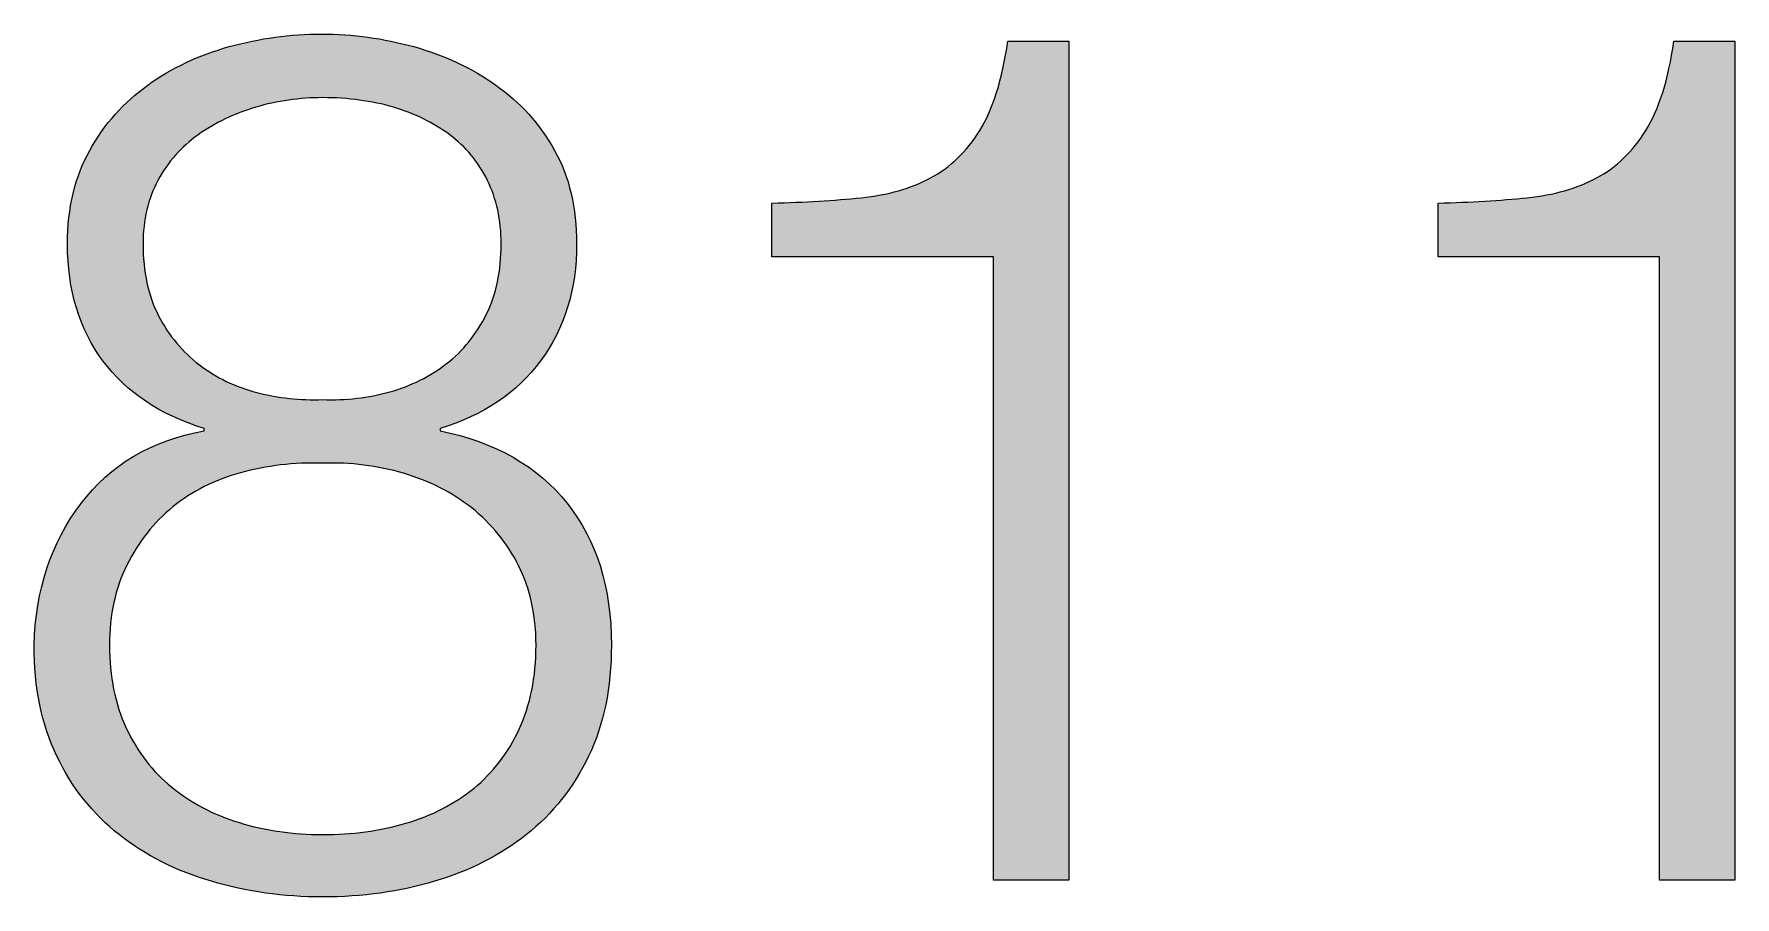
# Paper-space layout 'A4mask' of a CAD drawing. Extents: x 62 to 256, y -11 to 268.
# Drawn here: x 204.051 to 208.03, y 235.407 to 237.424 of the extents above; entities that cross this region are included whole.
import ezdxf
from ezdxf.enums import TextEntityAlignment as Align

# ---------------------------------------------------------------- set-up
doc = ezdxf.new("R2010")
doc.units = 0
doc.layers.get('0').update_dxf_attribs({"linetype": 'CONTINUOUS'})
doc.layers.get('Defpoints').update_dxf_attribs({"linetype": 'CONTINUOUS'})
doc.layers.add('JPP_Mask', color=7, linetype='CONTINUOUS')
doc.styles.add('JPP', font='arial.ttf')

# ---------------------------------------------------------------- blocks, each defined once
blk = doc.blocks.new('A4mask')
at = {"true_color": 0x004a91}
h = blk.add_hatch(color=154, dxfattribs=at)
edge = h.paths.add_edge_path(flags=16)
edge.add_spline(control_points=[(136.7254, 242.3366), (136.776, 242.3506), (136.8202, 242.3725), (136.8585, 242.4026), (136.8968, 242.4323), (136.9276, 242.4706), (136.9512, 242.5175), (136.9744, 242.564), (136.986, 242.6191), (136.986, 242.6827), (136.986, 242.7388), (136.9751, 242.788), (136.9539, 242.8311), (136.9324, 242.8742), (136.9029, 242.9098), (136.8657, 242.9375), (136.828, 242.9655), (136.7843, 242.9871), (136.734, 243.0021), (136.6834, 243.0169), (136.6283, 243.0244), (136.5684, 243.0244), (136.5144, 243.0244), (136.4621, 243.0169), (136.4118, 243.0021), (136.3612, 242.9871), (136.3164, 242.9655), (136.277, 242.9375), (136.238, 242.9098), (136.2066, 242.8742), (136.1833, 242.8311), (136.1601, 242.788), (136.1484, 242.7388), (136.1484, 242.6827), (136.1484, 242.6174), (136.1604, 242.5613), (136.1847, 242.5144), (136.209, 242.4679), (136.2408, 242.4296), (136.2801, 242.3998), (136.3191, 242.3697), (136.3639, 242.3482), (136.4145, 242.3352), (136.4648, 242.3222), (136.5161, 242.3164), (136.5684, 242.3184), (136.6228, 242.3164), (136.6752, 242.3225), (136.7254, 242.3366)], knot_values=[0, 0, 0, 0, 1, 1, 1, 2, 2, 2, 3, 3, 3, 4, 4, 4, 5, 5, 5, 6, 6, 6, 7, 7, 7, 8, 8, 8, 9, 9, 9, 10, 10, 10, 11, 11, 11, 12, 12, 12, 13, 13, 13, 14, 14, 14, 15, 15, 15, 16, 16, 16, 16], degree=3, periodic=0)
edge = h.paths.add_edge_path(flags=16)
edge.add_spline(control_points=[(136.7634, 241.328), (136.8239, 241.3457), (136.8766, 241.3728), (136.9217, 241.4094), (136.9666, 241.4456), (137.0018, 241.4918), (137.0281, 241.5479), (137.0541, 241.604), (137.0675, 241.6693), (137.0675, 241.7442), (137.0675, 241.815), (137.0538, 241.8772), (137.0267, 241.9303), (136.9997, 241.9836), (136.9631, 242.0284), (136.9173, 242.065), (136.8715, 242.1013), (136.8185, 242.1283), (136.7576, 242.1461), (136.697, 242.1639), (136.6338, 242.1717), (136.5684, 242.17), (136.5014, 242.1717), (136.4374, 242.1642), (136.3766, 242.1474), (136.316, 242.1307), (136.263, 242.104), (136.2182, 242.0677), (136.1734, 242.0311), (136.1375, 241.986), (136.1105, 241.9316), (136.0835, 241.8776), (136.0698, 241.815), (136.0698, 241.7442), (136.0698, 241.6713), (136.0828, 241.6067), (136.1091, 241.5506), (136.1351, 241.4949), (136.1707, 241.4483), (136.2155, 241.4121), (136.2603, 241.3755), (136.313, 241.3481), (136.3738, 241.3293), (136.4344, 241.3108), (136.4994, 241.3013), (136.5684, 241.3013), (136.6375, 241.3013), (136.7025, 241.3102), (136.7634, 241.328)], knot_values=[0, 0, 0, 0, 1, 1, 1, 2, 2, 2, 3, 3, 3, 4, 4, 4, 5, 5, 5, 6, 6, 6, 7, 7, 7, 8, 8, 8, 9, 9, 9, 10, 10, 10, 11, 11, 11, 12, 12, 12, 13, 13, 13, 14, 14, 14, 15, 15, 15, 16, 16, 16, 16], degree=3, periodic=0)
edge = h.paths.add_edge_path()
edge.add_spline(control_points=[(137.0784, 242.4094), (137.0223, 242.3338), (136.944, 242.2812), (136.8431, 242.2511), (136.8431, 242.2511), (136.8431, 242.2456), (136.8431, 242.2456), (136.972, 242.2193), (137.0709, 242.1628), (137.1403, 242.076), (137.2094, 241.9891), (137.2439, 241.8786), (137.2439, 241.7442), (137.2439, 241.645), (137.2261, 241.5588), (137.1906, 241.4849), (137.155, 241.4111), (137.1064, 241.3498), (137.0449, 241.3013), (136.9833, 241.2527), (136.9118, 241.2165), (136.8304, 241.1922), (136.7494, 241.1679), (136.6618, 241.1556), (136.5684, 241.1556), (136.4771, 241.1556), (136.3902, 241.1679), (136.3082, 241.1922), (136.2257, 241.2165), (136.1539, 241.2527), (136.0923, 241.3013), (136.0308, 241.3498), (135.9819, 241.4111), (135.9466, 241.4849), (135.9111, 241.5588), (135.8933, 241.645), (135.8933, 241.7442), (135.8971, 241.8728), (135.9333, 241.9833), (136.0027, 242.0746), (136.0718, 242.1662), (136.1679, 242.223), (136.2911, 242.2456), (136.2911, 242.2456), (136.2911, 242.2511), (136.2911, 242.2511), (136.1885, 242.2829), (136.1094, 242.3355), (136.0544, 242.4094), (135.9993, 242.4833), (135.9716, 242.5743), (135.9716, 242.6827), (135.9716, 242.7668), (135.9891, 242.8397), (136.0236, 242.9012), (136.0581, 242.9628), (136.1036, 243.0138), (136.1594, 243.0538), (136.2155, 243.0941), (136.2791, 243.1239), (136.3499, 243.1437), (136.421, 243.1632), (136.4929, 243.1732), (136.5657, 243.1732), (136.6386, 243.1732), (136.7104, 243.1632), (136.7815, 243.1437), (136.8523, 243.1239), (136.9163, 243.0941), (136.9734, 243.0538), (137.0305, 243.0138), (137.076, 242.9628), (137.1109, 242.9012), (137.1454, 242.8397), (137.1625, 242.7668), (137.1625, 242.6827), (137.1625, 242.5763), (137.1345, 242.485), (137.0784, 242.4094)], knot_values=[0, 0, 0, 0, 1, 1, 1, 2, 2, 2, 3, 3, 3, 4, 4, 4, 5, 5, 5, 6, 6, 6, 7, 7, 7, 8, 8, 8, 9, 9, 9, 10, 10, 10, 11, 11, 11, 12, 12, 12, 13, 13, 13, 14, 14, 14, 15, 15, 15, 16, 16, 16, 17, 17, 17, 18, 18, 18, 19, 19, 19, 20, 20, 20, 21, 21, 21, 22, 22, 22, 23, 23, 23, 24, 24, 24, 25, 25, 25, 26, 26, 26, 26], degree=3, periodic=0)
h = blk.add_hatch(color=154, dxfattribs=at)
edge = h.paths.add_edge_path()
edge.add_spline(control_points=[(138.3141, 242.1755), (138.3141, 242.6658), (138.3141, 243.1561), (138.3141, 243.1561), (138.3141, 243.1561), (138.2784, 243.1561), (138.2426, 243.1561)], knot_values=[3.5, 3.5, 3.5, 3.5, 4, 4, 4, 4.5, 4.5, 4.5, 4.5], degree=3, periodic=0)
edge.add_spline(control_points=[(138.2426, 243.1561), (138.2069, 243.1561), (138.1712, 243.1561), (138.1712, 243.1561), (138.1582, 243.0664), (138.1363, 242.997), (138.1055, 242.9474), (138.0747, 242.8978), (138.0364, 242.8609), (137.9906, 242.8369)], knot_values=[1, 1, 1, 1, 1.5, 1.5, 1.5, 2.5, 2.5, 2.5, 3.5, 3.5, 3.5, 3.5], degree=3, periodic=0)
edge.add_spline(control_points=[(137.9906, 242.8369), (137.9447, 242.8123), (137.8907, 242.7969), (137.8281, 242.7904)], knot_values=[0, 0, 0, 0, 1, 1, 1, 1], degree=3, periodic=0)
edge.add_spline(control_points=[(137.8281, 242.7904), (137.7655, 242.7839), (137.6957, 242.7798), (137.6195, 242.7778)], knot_values=[9, 9, 9, 9, 10, 10, 10, 10], degree=3, periodic=0)
edge.add_spline(control_points=[(137.6195, 242.7778), (137.6195, 242.7778), (137.6195, 242.6519), (137.6195, 242.6519), (137.6195, 242.6519), (137.749, 242.6519), (137.8786, 242.6519)], knot_values=[7.5, 7.5, 7.5, 7.5, 8.5, 8.5, 8.5, 9, 9, 9, 9], degree=3, periodic=0)
edge.add_spline(control_points=[(137.8786, 242.6519), (138.0081, 242.6519), (138.1376, 242.6519), (138.1376, 242.6519), (138.1376, 242.6519), (138.1376, 242.2877), (138.1376, 241.9234)], knot_values=[6.5, 6.5, 6.5, 6.5, 7, 7, 7, 7.5, 7.5, 7.5, 7.5], degree=3, periodic=0)
edge.add_spline(control_points=[(138.1376, 241.9234), (138.1376, 241.5592), (138.1376, 241.1949), (138.1376, 241.1949), (138.1376, 241.1949), (138.1818, 241.1949), (138.2259, 241.1949)], knot_values=[5.5, 5.5, 5.5, 5.5, 6, 6, 6, 6.5, 6.5, 6.5, 6.5], degree=3, periodic=0)
edge.add_spline(control_points=[(138.2259, 241.1949), (138.27, 241.1949), (138.3141, 241.1949), (138.3141, 241.1949), (138.3141, 241.1949), (138.3141, 241.6852), (138.3141, 242.1755)], knot_values=[4.5, 4.5, 4.5, 4.5, 5, 5, 5, 5.5, 5.5, 5.5, 5.5], degree=3, periodic=0)
h = blk.add_hatch(color=154, dxfattribs=at)
edge = h.paths.add_edge_path()
edge.add_spline(control_points=[(139.872, 242.1755), (139.872, 242.6658), (139.872, 243.1561), (139.872, 243.1561), (139.872, 243.1561), (139.8363, 243.1561), (139.8005, 243.1561)], knot_values=[3.5, 3.5, 3.5, 3.5, 4, 4, 4, 4.5, 4.5, 4.5, 4.5], degree=3, periodic=0)
edge.add_spline(control_points=[(139.8005, 243.1561), (139.7648, 243.1561), (139.7291, 243.1561), (139.7291, 243.1561), (139.7161, 243.0664), (139.6942, 242.997), (139.6634, 242.9474), (139.6326, 242.8978), (139.5943, 242.8609), (139.5485, 242.8369)], knot_values=[1, 1, 1, 1, 1.5, 1.5, 1.5, 2.5, 2.5, 2.5, 3.5, 3.5, 3.5, 3.5], degree=3, periodic=0)
edge.add_spline(control_points=[(139.5485, 242.8369), (139.5026, 242.8123), (139.4486, 242.7969), (139.386, 242.7904)], knot_values=[0, 0, 0, 0, 1, 1, 1, 1], degree=3, periodic=0)
edge.add_spline(control_points=[(139.386, 242.7904), (139.3234, 242.7839), (139.2537, 242.7798), (139.1774, 242.7778)], knot_values=[9, 9, 9, 9, 10, 10, 10, 10], degree=3, periodic=0)
edge.add_spline(control_points=[(139.1774, 242.7778), (139.1774, 242.7778), (139.1774, 242.6519), (139.1774, 242.6519), (139.1774, 242.6519), (139.3069, 242.6519), (139.4365, 242.6519)], knot_values=[7.5, 7.5, 7.5, 7.5, 8.5, 8.5, 8.5, 9, 9, 9, 9], degree=3, periodic=0)
edge.add_spline(control_points=[(139.4365, 242.6519), (139.566, 242.6519), (139.6955, 242.6519), (139.6955, 242.6519), (139.6955, 242.6519), (139.6955, 242.2877), (139.6955, 241.9234)], knot_values=[6.5, 6.5, 6.5, 6.5, 7, 7, 7, 7.5, 7.5, 7.5, 7.5], degree=3, periodic=0)
edge.add_spline(control_points=[(139.6955, 241.9234), (139.6955, 241.5592), (139.6955, 241.1949), (139.6955, 241.1949), (139.6955, 241.1949), (139.7397, 241.1949), (139.7838, 241.1949)], knot_values=[5.5, 5.5, 5.5, 5.5, 6, 6, 6, 6.5, 6.5, 6.5, 6.5], degree=3, periodic=0)
edge.add_spline(control_points=[(139.7838, 241.1949), (139.8279, 241.1949), (139.872, 241.1949), (139.872, 241.1949), (139.872, 241.1949), (139.872, 241.6852), (139.872, 242.1755)], knot_values=[4.5, 4.5, 4.5, 4.5, 5, 5, 5, 5.5, 5.5, 5.5, 5.5], degree=3, periodic=0)
at = {"layer": 'Defpoints', "color": 154, "true_color": 0x004a91}
for points in [[(136.1594, 243.0538), (136.2155, 243.0941), (136.2791, 243.1239), (136.3499, 243.1437)], [(136.7815, 243.1437), (136.8523, 243.1239), (136.9163, 243.0941), (136.9734, 243.0538)], [(138.1712, 243.1561), (138.1712, 243.1561), (138.3141, 243.1561), (138.3141, 243.1561)], [(138.3141, 243.1561), (138.3141, 243.1561), (138.3141, 241.1949), (138.3141, 241.1949)], [(139.7291, 243.1561), (139.7291, 243.1561), (139.872, 243.1561), (139.872, 243.1561)], [(139.872, 243.1561), (139.872, 243.1561), (139.872, 241.1949), (139.872, 241.1949)], [(136.9734, 243.0538), (137.0305, 243.0138), (137.076, 242.9628), (137.1109, 242.9012)], [(136.4118, 243.0021), (136.3612, 242.9871), (136.3164, 242.9655), (136.277, 242.9375)], [(136.8657, 242.9375), (136.828, 242.9655), (136.7843, 242.9871), (136.734, 243.0021)], [(136.9539, 242.8311), (136.9324, 242.8742), (136.9029, 242.9098), (136.8657, 242.9375)], [(137.8281, 242.7904), (137.8907, 242.7969), (137.9447, 242.8123), (137.9906, 242.8369)], [(139.386, 242.7904), (139.4486, 242.7969), (139.5026, 242.8123), (139.5485, 242.8369)], [(137.6195, 242.7778), (137.6957, 242.7798), (137.7655, 242.7839), (137.8281, 242.7904)], [(139.1774, 242.7778), (139.2537, 242.7798), (139.3234, 242.7839), (139.386, 242.7904)], [(137.6195, 242.6519), (137.6195, 242.6519), (137.6195, 242.7778), (137.6195, 242.7778)], [(139.1774, 242.6519), (139.1774, 242.6519), (139.1774, 242.7778), (139.1774, 242.7778)], [(138.1376, 242.6519), (138.1376, 242.6519), (137.6195, 242.6519), (137.6195, 242.6519)], [(138.1376, 241.1949), (138.1376, 241.1949), (138.1376, 242.6519), (138.1376, 242.6519)], [(139.6955, 242.6519), (139.6955, 242.6519), (139.1774, 242.6519), (139.1774, 242.6519)], [(139.6955, 241.1949), (139.6955, 241.1949), (139.6955, 242.6519), (139.6955, 242.6519)], [(136.1847, 242.5144), (136.209, 242.4679), (136.2408, 242.4296), (136.2801, 242.3998)], [(136.8585, 242.4026), (136.8968, 242.4323), (136.9276, 242.4706), (136.9512, 242.5175)], [(136.2801, 242.3998), (136.3191, 242.3697), (136.3639, 242.3482), (136.4145, 242.3352)], [(136.7254, 242.3366), (136.776, 242.3506), (136.8202, 242.3725), (136.8585, 242.4026)], [(137.0784, 242.4094), (137.0223, 242.3338), (136.944, 242.2812), (136.8431, 242.2511)], [(136.4145, 242.3352), (136.4648, 242.3222), (136.5161, 242.3164), (136.5684, 242.3184)], [(136.5684, 242.3184), (136.6228, 242.3164), (136.6752, 242.3225), (136.7254, 242.3366)], [(136.0027, 242.0746), (136.0718, 242.1662), (136.1679, 242.223), (136.2911, 242.2456)], [(136.2911, 242.2456), (136.2911, 242.2456), (136.2911, 242.2511), (136.2911, 242.2511)], [(136.8431, 242.2511), (136.8431, 242.2511), (136.8431, 242.2456), (136.8431, 242.2456)], [(136.8431, 242.2456), (136.972, 242.2193), (137.0709, 242.1628), (137.1403, 242.076)], [(136.3766, 242.1474), (136.316, 242.1307), (136.263, 242.104), (136.2182, 242.0677)], [(136.5684, 242.17), (136.5014, 242.1717), (136.4374, 242.1642), (136.3766, 242.1474)], [(136.7576, 242.1461), (136.697, 242.1639), (136.6338, 242.1717), (136.5684, 242.17)], [(136.9173, 242.065), (136.8715, 242.1013), (136.8185, 242.1283), (136.7576, 242.1461)], [(135.8933, 241.7442), (135.8971, 241.8728), (135.9333, 241.9833), (136.0027, 242.0746)], [(136.2182, 242.0677), (136.1734, 242.0311), (136.1375, 241.986), (136.1105, 241.9316)], [(137.0267, 241.9303), (136.9997, 241.9836), (136.9631, 242.0284), (136.9173, 242.065)], [(135.9466, 241.4849), (135.9111, 241.5588), (135.8933, 241.645), (135.8933, 241.7442)], [(136.1091, 241.5506), (136.1351, 241.4949), (136.1707, 241.4483), (136.2155, 241.4121)], [(136.9217, 241.4094), (136.9666, 241.4456), (137.0018, 241.4918), (137.0281, 241.5479)], [(136.2155, 241.4121), (136.2603, 241.3755), (136.313, 241.3481), (136.3738, 241.3293)], [(136.7634, 241.328), (136.8239, 241.3457), (136.8766, 241.3728), (136.9217, 241.4094)], [(138.3141, 241.1949), (138.3141, 241.1949), (138.1376, 241.1949), (138.1376, 241.1949)], [(139.872, 241.1949), (139.872, 241.1949), (139.6955, 241.1949), (139.6955, 241.1949)]]:
    blk.add_open_spline(points, degree=3, dxfattribs=at)
for points, knots in [([(136.3499, 243.1437), (136.421, 243.1632), (136.4929, 243.1732), (136.5657, 243.1732), (136.6386, 243.1732), (136.7104, 243.1632), (136.7815, 243.1437)], [20, 20, 20, 20, 21, 21, 21, 22, 22, 22, 22]), ([(137.9906, 242.8369), (138.0364, 242.8609), (138.0747, 242.8978), (138.1055, 242.9474), (138.1363, 242.997), (138.1582, 243.0664), (138.1712, 243.1561)], [1, 1, 1, 1, 2, 2, 2, 3, 3, 3, 3]), ([(139.5485, 242.8369), (139.5943, 242.8609), (139.6326, 242.8978), (139.6634, 242.9474), (139.6942, 242.997), (139.7161, 243.0664), (139.7291, 243.1561)], [1, 1, 1, 1, 2, 2, 2, 3, 3, 3, 3]), ([(136.2911, 242.2511), (136.1885, 242.2829), (136.1094, 242.3355), (136.0544, 242.4094), (135.9993, 242.4833), (135.9716, 242.5743), (135.9716, 242.6827), (135.9716, 242.7668), (135.9891, 242.8397), (136.0236, 242.9012), (136.0581, 242.9628), (136.1036, 243.0138), (136.1594, 243.0538)], [15, 15, 15, 15, 16, 16, 16, 17, 17, 17, 18, 18, 18, 19, 19, 19, 19]), ([(136.734, 243.0021), (136.6834, 243.0169), (136.6283, 243.0244), (136.5684, 243.0244), (136.5144, 243.0244), (136.4621, 243.0169), (136.4118, 243.0021)], [6, 6, 6, 6, 7, 7, 7, 8, 8, 8, 8]), ([(136.277, 242.9375), (136.238, 242.9098), (136.2066, 242.8742), (136.1833, 242.8311), (136.1601, 242.788), (136.1484, 242.7388), (136.1484, 242.6827), (136.1484, 242.6174), (136.1604, 242.5613), (136.1847, 242.5144)], [9, 9, 9, 9, 10, 10, 10, 11, 11, 11, 12, 12, 12, 12]), ([(137.1109, 242.9012), (137.1454, 242.8397), (137.1625, 242.7668), (137.1625, 242.6827), (137.1625, 242.5763), (137.1345, 242.485), (137.0784, 242.4094)], [24, 24, 24, 24, 25, 25, 25, 26, 26, 26, 26]), ([(136.9512, 242.5175), (136.9744, 242.564), (136.986, 242.6191), (136.986, 242.6827), (136.986, 242.7388), (136.9751, 242.788), (136.9539, 242.8311)], [2, 2, 2, 2, 3, 3, 3, 4, 4, 4, 4]), ([(137.1403, 242.076), (137.2094, 241.9891), (137.2439, 241.8786), (137.2439, 241.7442), (137.2439, 241.645), (137.2261, 241.5588), (137.1906, 241.4849), (137.155, 241.4111), (137.1064, 241.3498), (137.0449, 241.3013), (136.9833, 241.2527), (136.9118, 241.2165), (136.8304, 241.1922)], [3, 3, 3, 3, 4, 4, 4, 5, 5, 5, 6, 6, 6, 7, 7, 7, 7]), ([(136.1105, 241.9316), (136.0835, 241.8776), (136.0698, 241.815), (136.0698, 241.7442), (136.0698, 241.6713), (136.0828, 241.6067), (136.1091, 241.5506)], [10, 10, 10, 10, 11, 11, 11, 12, 12, 12, 12]), ([(137.0281, 241.5479), (137.0541, 241.604), (137.0675, 241.6693), (137.0675, 241.7442), (137.0675, 241.815), (137.0538, 241.8772), (137.0267, 241.9303)], [2, 2, 2, 2, 3, 3, 3, 4, 4, 4, 4]), ([(136.3082, 241.1922), (136.2257, 241.2165), (136.1539, 241.2527), (136.0923, 241.3013), (136.0308, 241.3498), (135.9819, 241.4111), (135.9466, 241.4849)], [9, 9, 9, 9, 10, 10, 10, 11, 11, 11, 11]), ([(136.3738, 241.3293), (136.4344, 241.3108), (136.4994, 241.3013), (136.5684, 241.3013), (136.6375, 241.3013), (136.7025, 241.3102), (136.7634, 241.328)], [14, 14, 14, 14, 15, 15, 15, 16, 16, 16, 16]), ([(136.8304, 241.1922), (136.7494, 241.1679), (136.6618, 241.1556), (136.5684, 241.1556), (136.4771, 241.1556), (136.3902, 241.1679), (136.3082, 241.1922)], [7, 7, 7, 7, 8, 8, 8, 9, 9, 9, 9])]:
    blk.add_open_spline(points, degree=3, knots=knots, dxfattribs=at)
at = {"color": 7, "style": 'JPP'}
for tag, p in [('Client', (16.17, 271.1)), ('Project1', (16.17, 262.4196)), ('Project2', (16.17, 256.9196)), ('Title1', (16.17, 246.6494))]:
    blk.add_attdef(tag, text='', height=2.2, dxfattribs=at).set_placement(p, align=Align.MIDDLE_LEFT)
at = {"color": 2, "style": 'JPP'}
for tag, p in [('Date', (94.85, 266)), ('Drawn', (94.85, 256)), ('Checked', (94.85, 245.5)), ('Scale', (94.85, 236))]:
    blk.add_attdef(tag, text='', height=1.3333, dxfattribs=at).set_placement(p, align=Align.MIDDLE_CENTER)
at = {"color": 6, "style": 'JPP'}
for tag, p in [('Ref', (15.9534, 238.8762)), ('DrgNo.', (51.8832, 238.8762)), ('Rev', (75.3007, 238.8762))]:
    blk.add_attdef(tag, text='', height=2.2, dxfattribs=at).set_placement(p, align=Align.MIDDLE_LEFT)

psp = doc.layouts.new('A4mask')

# ---------------------------------------------------------------- block references
at = {"layer": 'JPP_Mask'}
psp.add_blockref('A4mask', (68.1578, -5.7489), dxfattribs=at)

doc.saveas('drawing.dxf')
